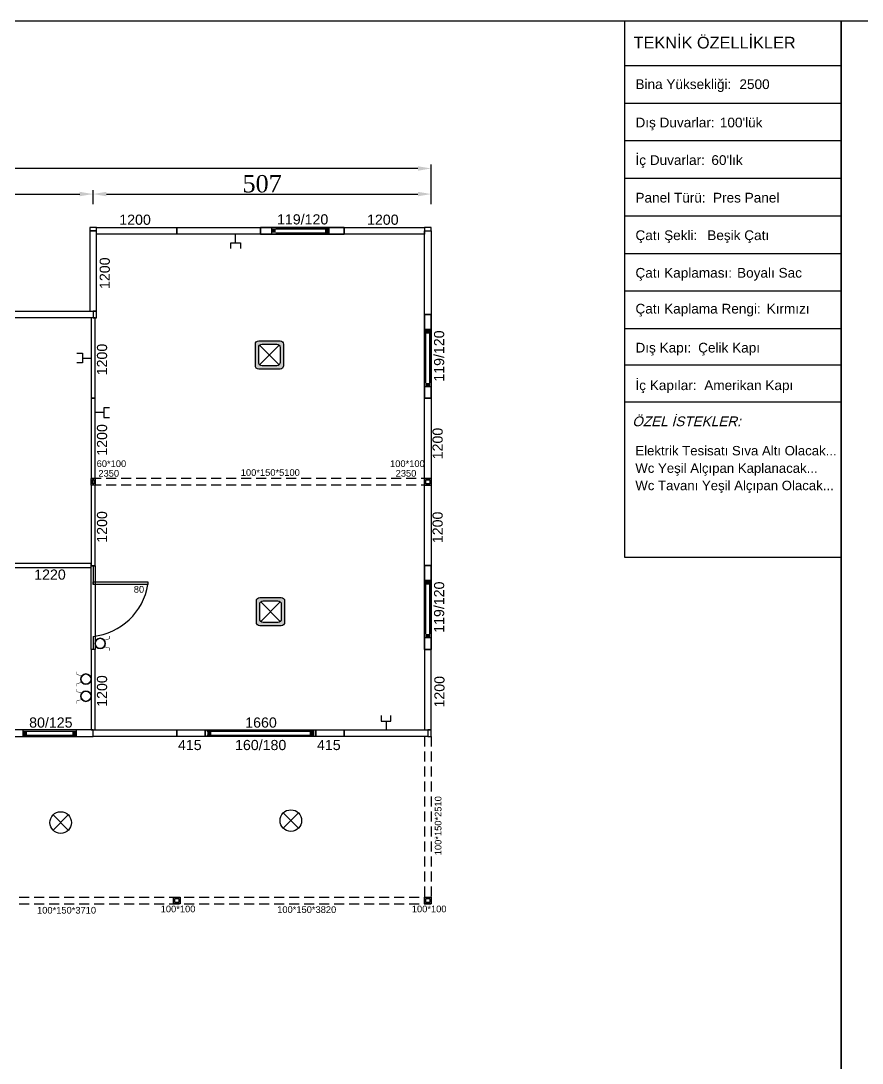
# Model space of a CAD drawing. Header units: millimetres. Extents: x 201962 to 221859, y -224854 to -197588.
# Drawn here: x 208693 to 209954, y -204942 to -203379 of the extents above; entities that cross this region are included whole.
import ezdxf

# ---------------------------------------------------------------- set-up
doc = ezdxf.new("R2010")
doc.units = ezdxf.units.MM
doc.header["$MEASUREMENT"] = 0
doc.linetypes.add('DASHED', pattern=[0.75, 0.5, -0.25])
for name, color, linetype in [('1', 250, 'Continuous'), ('Block1', 255, 'Continuous'), ('DUVAR', 7, 'Continuous'), ('KAPI-PEN', 3, 'Continuous'), ('OLCU', 2, 'Continuous'), ('PANO', 11, 'Continuous'), ('TEFRIS', 4, 'Continuous')]:
    doc.layers.add(name, color=color, linetype=linetype)
doc.styles.add('133', font='times.ttf')
doc.styles.get("Standard").update_dxf_attribs({"font": 'arial.ttf'})
doc.styles.add('YZ', font='arial.ttf', dxfattribs={"oblique": 15})
doc.dimstyles.new('MAKAS', dxfattribs={"dimscale": 20, "dimtxt": 1.3, "dimasz": 1, "dimexe": 0.3, "dimexo": 0.3, "dimgap": 0.1, "dimtad": 1, "dimrnd": 1, "dimzin": 12, "dimdsep": 46, "dimlunit": 6, "dimtxsty": '133', "dimcen": 0.8, "dimdle": 0.0005, "dimclrd": 4, "dimclre": 6, "dimclrt": 2, "dimazin": 3, "dimtfac": 1, "dimtmove": 0, "dimatfit": 2, "dimldrblk": 'DOTSMALL', "dimfxl": 0, "dimtolj": 1, "dimtzin": 0, "dimarcsym": 0})

# ---------------------------------------------------------------- blocks, each defined once
blk = doc.blocks.new('110')
blk.add_lwpolyline([(74265.2, -40100.5), (74265.2, -40226), (74275.2, -40226), (74275.2, -40100.5)], close=True)
blk = doc.blocks.new('ehr')
at = {"layer": 'PANO', "color": 1}
for p, q in [((-20063, -6682.3), (-19983, -6682.3)), ((-20063, -6688.3), (-19983, -6688.3))]:
    blk.add_line(p, q, dxfattribs=at)
for points in [[(-20069, -6690.3), (-20069, -6680.3)], [(-19983, -6690.3), (-19983, -6680.3)]]:
    blk.add_lwpolyline(points, dxfattribs=at)
for points in [[(-20069, -6688.3), (-20063, -6688.3), (-20069, -6682.3), (-20063, -6682.3)], [(-19983, -6688.3), (-19989, -6688.3), (-19983, -6682.3), (-19989, -6682.3)]]:
    blk.add_solid(points, dxfattribs=at)
blk = doc.blocks.new('jyt')
at = {"layer": 'PANO', "color": 1}
for p, q in [((-19934.2, -6827.4), (-19934.2, -6747.4)), ((-19928.2, -6827.4), (-19928.2, -6747.4))]:
    blk.add_line(p, q, dxfattribs=at)
for points in [[(-19926.2, -6747.4), (-19936.2, -6747.4)], [(-19926.2, -6833.4), (-19936.2, -6833.4)]]:
    blk.add_lwpolyline(points, dxfattribs=at)
for points in [[(-19928.2, -6747.4), (-19928.2, -6753.4), (-19934.2, -6747.4), (-19934.2, -6753.4)], [(-19928.2, -6833.4), (-19928.2, -6827.4), (-19934.2, -6833.4), (-19934.2, -6827.4)]]:
    blk.add_solid(points, dxfattribs=at)
blk = doc.blocks.new('eh')
at = {"layer": 'PANO', "color": 1}
for p, q in [((-19606.1, -6682), (-19526.1, -6682)), ((-19606.1, -6688), (-19526.1, -6688))]:
    blk.add_line(p, q, dxfattribs=at)
for points in [[(-19606.1, -6690), (-19606.1, -6680)], [(-19526.1, -6690), (-19526.1, -6680)]]:
    blk.add_lwpolyline(points, dxfattribs=at)
for points in [[(-19606.1, -6688), (-19600.1, -6688), (-19606.1, -6682), (-19600.1, -6682)], [(-19526.1, -6688), (-19532.1, -6688), (-19526.1, -6682), (-19532.1, -6682)]]:
    blk.add_solid(points, dxfattribs=at)
blk = doc.blocks.new('gfj')
at = {"layer": 'Block1', "color": 1}
for p, q in [((-3418.2, -20535), (-3418.2, -20533)), ((-3418.2, -20541), (-3418.2, -20543))]:
    blk.add_line(p, q, dxfattribs=at)
at = {"layer": 'PANO', "color": 1}
for p, q in [((-3418.2, -20535), (-3258.7, -20535)), ((-3418.2, -20541), (-3258.7, -20541))]:
    blk.add_line(p, q, dxfattribs=at)
blk.add_lwpolyline([(-3258.7, -20543), (-3258.7, -20533)], dxfattribs=at)
for points in [[(-3418.2, -20541), (-3412.2, -20541), (-3418.2, -20535), (-3412.2, -20535)], [(-3258.7, -20541), (-3264.7, -20541), (-3258.7, -20535), (-3264.7, -20535)]]:
    blk.add_solid(points, dxfattribs=at)
blk = doc.blocks.new('KAPI')
for points in [[(68907.3, -39991.1), (68907.3, -40116.6), (68913.3, -40116.6), (68913.3, -39991.1)], [(68907.3, -39991.1), (68907.3, -40116.6), (68913.3, -40116.6), (68913.3, -39991.1)], [(68913.3, -40116.6), (68913.3, -39991.1), (68907.3, -39991.1), (68907.3, -40116.6)]]:
    blk.add_lwpolyline(points, close=True)
at = {"layer": 'KAPI-PEN'}
for points in [[(68910.3, -39991.1), (68910.3, -40019.1)], [(68910.3, -40097.1), (68910.3, -40116.6)]]:
    blk.add_lwpolyline(points, dxfattribs=at)
blk.add_lwpolyline([(68910.3, -40097.1, -0.341049), (68828.3, -40019.1), (68910.3, -40019.1), (68910.3, -40015.1), (68828.3, -40015.1), (68828.3, -40019.1)], format="xyb", dxfattribs=at)
blk = doc.blocks.new('GLOP')
at = {"layer": 'DUVAR', "color": 1}
for p, q in [((11.4, -11.4), (-11.4, 11.4)), ((11.4, 11.4), (-11.4, -11.4))]:
    blk.add_line(p, q, dxfattribs=at)
blk.add_circle((0, 0), 16.2, dxfattribs=at)
blk = doc.blocks.new('ANAHTAR')
at = {"layer": 'OLCU', "color": 20, "const_width": 0.735}
blk.add_lwpolyline([(-6.1, -4.9), (-13.8, -6.9), (-13.8, -11)], dxfattribs=at)
at = {"layer": 'OLCU', "color": 20}
blk.add_circle((0, 0), 7.67, dxfattribs=at)
blk = doc.blocks.new('TELPRIZ')
at = {"layer": 'DUVAR', "color": 1}
for p, q in [((-7.2, 21.4), (-7.2, 13.1)), ((7.2, 13.1), (7.2, 21.4)), ((-7.2, 13.1), (7.2, 13.1)), ((0, 13.1), (0, 0))]:
    blk.add_line(p, q, dxfattribs=at)
blk = doc.blocks.new('*D10189')
at = {"layer": 'Defpoints', "color": 0}
for p in [(208801, -203638.8), (208487.3, -203660), (208801, -203660)]:
    blk.add_point(p, dxfattribs=at)
at = {"layer": 'DUVAR', "color": 6, "lineweight": -2}
for p, q in [((208487.3, -203654), (208487.3, -203632.8)), ((208801, -203654), (208801, -203632.8))]:
    blk.add_line(p, q, dxfattribs=at)
at = {"layer": 'DUVAR', "color": 4, "lineweight": -2}
blk.add_line((208507.3, -203638.8), (208781, -203638.8), dxfattribs=at)
at = {"layer": 'DUVAR', "color": 4}
for points in [[(208507.3, -203635.4), (208507.3, -203642.1), (208487.3, -203638.8)], [(208781, -203642.1), (208781, -203635.4), (208801, -203638.8)]]:
    blk.add_solid(points, dxfattribs=at)
at = {"layer": 'DUVAR', "color": 2, "insert": (208644.1, -203623.6), "char_height": 26, "attachment_point": 5, "style": '133'}
blk.add_mtext('\\A1;314', dxfattribs=at)
blk = doc.blocks.new('_DotSmall')
at = {"color": 0, "linetype": 'ByBlock', "const_width": 0.5}
blk.add_lwpolyline([(-0.0625, 0, 1), (0.0625, 0, 1)], format="xyb", close=True, dxfattribs=at)
blk = doc.blocks.new('*D10190')
at = {"layer": 'Defpoints', "color": 0}
for p in [(209308, -203638.8), (208801, -203660), (209308, -203660)]:
    blk.add_point(p, dxfattribs=at)
at = {"layer": 'DUVAR', "color": 6, "lineweight": -2}
for p, q in [((208801, -203654), (208801, -203632.8)), ((209308, -203654), (209308, -203632.8))]:
    blk.add_line(p, q, dxfattribs=at)
at = {"layer": 'DUVAR', "color": 4, "lineweight": -2}
blk.add_line((208821, -203638.8), (209288, -203638.8), dxfattribs=at)
at = {"layer": 'DUVAR', "color": 4}
for points in [[(208821, -203635.4), (208821, -203642.1), (208801, -203638.8)], [(209288, -203642.1), (209288, -203635.4), (209308, -203638.8)]]:
    blk.add_solid(points, dxfattribs=at)
at = {"layer": 'DUVAR', "color": 2, "insert": (209054.5, -203623.5), "char_height": 26, "attachment_point": 5, "style": '133'}
blk.add_mtext('\\A1;507', dxfattribs=at)
blk = doc.blocks.new('*D10191')
at = {"layer": 'Defpoints', "color": 0}
for p in [(207666.5, -203600.4), (207666.5, -203638.8), (209308, -203638.8)]:
    blk.add_point(p, dxfattribs=at)
at = {"layer": 'DUVAR', "color": 6, "lineweight": -2}
for p, q in [((207666.5, -203632.8), (207666.5, -203594.4)), ((209308, -203632.8), (209308, -203594.4))]:
    blk.add_line(p, q, dxfattribs=at)
at = {"layer": 'DUVAR', "color": 4, "lineweight": -2}
blk.add_line((209288, -203600.4), (207686.5, -203600.4), dxfattribs=at)
at = {"layer": 'DUVAR', "color": 4}
for points in [[(207686.5, -203597.1), (207686.5, -203603.8), (207666.5, -203600.4)], [(209288, -203603.8), (209288, -203597.1), (209308, -203600.4)]]:
    blk.add_solid(points, dxfattribs=at)
at = {"layer": 'DUVAR', "color": 2, "insert": (208487.3, -203585.2), "char_height": 26, "attachment_point": 5, "style": '133'}
blk.add_mtext('\\A1;1.642', dxfattribs=at)

msp = doc.modelspace()

# ---------------------------------------------------------------- hatches: boundary and pattern name
at = {"layer": 'Block1'}
h = msp.add_hatch(color=0, dxfattribs=at)
edge = h.paths.add_edge_path()
edge.add_line((209049.312, -203858.722), (209081.672, -203858.722))
edge.add_arc((209081.672, -203863.722), 5, 0, 90, ccw=False)
edge.add_line((209086.672, -203863.722), (209086.672, -203896.082))
edge.add_arc((209081.672, -203896.082), 5, 270, 360, ccw=False)
edge.add_line((209081.672, -203901.082), (209049.312, -203901.082))
edge.add_arc((209049.312, -203896.082), 5, 180, 270, ccw=False)
edge.add_line((209044.312, -203896.082), (209044.312, -203863.722))
edge.add_arc((209049.312, -203863.722), 5, 90, 180, ccw=False)
edge = h.paths.add_edge_path(flags=16)
edge.add_line((209054.312, -203863.722), (209076.672, -203863.722))
edge.add_arc((209076.672, -203868.722), 5, 0, 90, ccw=False)
edge.add_line((209081.672, -203868.722), (209081.672, -203891.082))
edge.add_arc((209076.672, -203891.082), 5, 270, 360, ccw=False)
edge.add_line((209076.672, -203896.082), (209054.312, -203896.082))
edge.add_arc((209054.312, -203891.082), 5, 180, 270, ccw=False)
edge.add_line((209049.312, -203891.082), (209049.312, -203868.722))
edge.add_arc((209054.312, -203868.722), 5, 90, 180, ccw=False)
h = msp.add_hatch(color=0, dxfattribs=at)
edge = h.paths.add_edge_path()
edge.add_line((209050.876, -204243.531), (209083.236, -204243.531))
edge.add_arc((209083.236, -204248.531), 5, 0, 90, ccw=False)
edge.add_line((209088.236, -204248.531), (209088.236, -204280.891))
edge.add_arc((209083.236, -204280.891), 5, 270, 360, ccw=False)
edge.add_line((209083.236, -204285.891), (209050.876, -204285.891))
edge.add_arc((209050.876, -204280.891), 5, 180, 270, ccw=False)
edge.add_line((209045.876, -204280.891), (209045.876, -204248.531))
edge.add_arc((209050.876, -204248.531), 5, 90, 180, ccw=False)
edge = h.paths.add_edge_path(flags=16)
edge.add_line((209055.876, -204248.531), (209078.236, -204248.531))
edge.add_arc((209078.236, -204253.531), 5, 0, 90, ccw=False)
edge.add_line((209083.236, -204253.531), (209083.236, -204275.891))
edge.add_arc((209078.236, -204275.891), 5, 270, 360, ccw=False)
edge.add_line((209078.236, -204280.891), (209055.876, -204280.891))
edge.add_arc((209055.876, -204275.891), 5, 180, 270, ccw=False)
edge.add_line((209050.876, -204275.891), (209050.876, -204253.531))
edge.add_arc((209055.876, -204253.531), 5, 90, 180, ccw=False)

# ---------------------------------------------------------------- linework, layer by layer
at = {"color": 2}
for points in [[(209922.706, -205139.197), (207328.366, -205139.197), (207328.366, -203379.081), (209922.706, -203379.081)], [(209922.706, -203379.081), (220819.065, -203379.081), (220819.065, -210537.41), (209922.706, -210537.41)]]:
    msp.add_lwpolyline(points, close=True, dxfattribs=at)
at = {"elevation": -4.5}
for points in [[(208806.004, -203814.412), (208806.004, -203693.912), (208796.004, -203693.912), (208796.004, -203814.412)], [(208806.004, -203688.912), (208926.504, -203688.912), (208926.504, -203698.912), (208806.004, -203698.912)], [(209052.004, -203688.912), (209177.504, -203688.912), (209177.504, -203698.912), (209052.004, -203698.912)], [(209052.004, -203688.912), (209177.504, -203688.912), (209177.504, -203698.912), (209052.004, -203698.912)], [(209052.004, -203688.912), (209177.504, -203688.912), (209177.504, -203698.912), (209052.004, -203698.912)], [(209052.004, -203698.912), (209177.504, -203698.912), (209177.504, -203688.912), (209052.004, -203688.912)], [(209177.504, -203688.912), (209298.004, -203688.912), (209298.004, -203698.912), (209177.504, -203698.912)], [(209298.004, -203944.912), (209298.004, -203819.412), (209308.004, -203819.412), (209308.004, -203944.912)], [(209298.004, -203944.912), (209298.004, -203819.412), (209308.004, -203819.412), (209308.004, -203944.912)], [(209298.004, -203944.912), (209298.004, -203819.412), (209308.004, -203819.412), (209308.004, -203944.912)], [(209308.004, -203944.912), (209308.004, -203819.412), (209298.004, -203819.412), (209298.004, -203944.912)], [(208798.004, -203824.412), (208798.004, -203944.912), (208804.004, -203944.912), (208804.004, -203824.412)], [(208798.004, -203944.912), (208798.004, -204065.412), (208804.004, -204065.412), (208804.004, -203944.912)], [(209298.004, -204065.412), (209298.004, -203944.912), (209308.004, -203944.912), (209308.004, -204065.412)], [(208798.004, -204075.412), (208798.004, -204195.912), (208804.004, -204195.912), (208804.004, -204075.412)], [(209298.004, -204195.912), (209298.004, -204075.412), (209308.004, -204075.412), (209308.004, -204195.912)], [(208675.504, -204198.912), (208798.004, -204198.912), (208798.004, -204192.912), (208675.504, -204192.912)], [(209298.004, -204321.412), (209298.004, -204195.912), (209308.004, -204195.912), (209308.004, -204321.412)], [(209298.004, -204321.412), (209298.004, -204195.912), (209308.004, -204195.912), (209308.004, -204321.412)], [(209298.004, -204321.412), (209298.004, -204195.912), (209308.004, -204195.912), (209308.004, -204321.412)], [(209308.004, -204321.412), (209308.004, -204195.912), (209298.004, -204195.912), (209298.004, -204321.412)], [(208798.004, -204321.412), (208798.004, -204441.912), (208804.004, -204441.912), (208804.004, -204321.412)], [(209308.004, -204441.912), (209308.004, -204321.412), (209298.004, -204321.412), (209298.004, -204441.912)], [(208675.504, -204451.912), (208801.004, -204451.912), (208801.004, -204441.912), (208675.504, -204441.912)], [(208926.504, -204441.912), (208969.004, -204441.912), (208969.004, -204451.912), (208926.504, -204451.912)], [(209135.004, -204451.912), (208969.004, -204451.912), (208969.004, -204441.912), (209135.004, -204441.912)], [(209135.004, -204441.912), (209177.504, -204441.912), (209177.504, -204451.912), (209135.004, -204451.912)]]:
    msp.add_lwpolyline(points, close=True, dxfattribs=at)
at = {"layer": 'Block1', "color": 1}
for p, q in [((209598.498, -203446.053), (209922.706, -203446.053)), ((209598.498, -203502.384), (209922.706, -203502.384)), ((209598.498, -203558.716), (209922.706, -203558.716)), ((209598.498, -203615.047), (209922.706, -203615.047)), ((209598.498, -203671.379), (209922.706, -203671.379)), ((209598.498, -203727.71), (209922.706, -203727.71)), ((209598.498, -203784.042), (209922.706, -203784.042)), ((209598.498, -203840.373), (209922.706, -203840.373)), ((209080.207, -203865.186), (209050.776, -203894.617)), ((209050.776, -203865.186), (209080.207, -203894.617)), ((209598.498, -203894.727), (209922.706, -203894.727)), ((209598.498, -203950.445), (209922.706, -203950.445)), ((209081.772, -204249.996), (209052.341, -204279.427)), ((209052.341, -204249.996), (209081.772, -204279.427))]:
    msp.add_line(p, q, dxfattribs=at)
at = {"layer": 'Block1', "color": 1, "linetype": 'DASHED', "ltscale": 30}
for p, q in [((209308.004, -204065.412, -4.5), (208798.004, -204065.412, -4.5)), ((209308.004, -204075.412, -4.5), (208798.004, -204075.412, -4.5)), ((209298.004, -204451.912, -4.5), (209298.004, -204702.912, -4.5)), ((209308.004, -204451.912, -4.5), (209308.004, -204702.912, -4.5)), ((208555.004, -204692.912, -4.5), (209308.004, -204692.912, -4.5)), ((208555.004, -204702.912, -4.5), (209308.004, -204702.912, -4.5))]:
    msp.add_line(p, q, dxfattribs=at)
at = {"layer": 'Block1', "color": 1}
msp.add_lwpolyline([(209598.498, -203379.081), (209922.706, -203379.081), (209922.706, -204183.617), (209598.498, -204183.617)], close=True, dxfattribs=at)
at = {"layer": 'Block1', "color": 0}
for points in [[(209049.312, -203858.722), (209081.672, -203858.722, -0.41421356), (209086.672, -203863.722), (209086.672, -203896.082, -0.41421356), (209081.672, -203901.082), (209049.312, -203901.082, -0.41421356), (209044.312, -203896.082), (209044.312, -203863.722, -0.41421356)], [(209054.312, -203863.722), (209076.672, -203863.722, -0.41421356), (209081.672, -203868.722), (209081.672, -203891.082, -0.41421356), (209076.672, -203896.082), (209054.312, -203896.082, -0.41421356), (209049.312, -203891.082), (209049.312, -203868.722, -0.41421356)], [(209050.876, -204243.531), (209083.236, -204243.531, -0.41421356), (209088.236, -204248.531), (209088.236, -204280.891, -0.41421356), (209083.236, -204285.891), (209050.876, -204285.891, -0.41421356), (209045.876, -204280.891), (209045.876, -204248.531, -0.41421356)], [(209055.876, -204248.531), (209078.236, -204248.531, -0.41421356), (209083.236, -204253.531), (209083.236, -204275.891, -0.41421356), (209078.236, -204280.891), (209055.876, -204280.891, -0.41421356), (209050.876, -204275.891), (209050.876, -204253.531, -0.41421356)]]:
    msp.add_lwpolyline(points, format="xyb", close=True, dxfattribs=at)
at = {"layer": 'Block1', "color": 1, "linetype": 'DASHED', "ltscale": 30, "elevation": -4.5}
for points in [[(208921.504, -204692.912), (208931.504, -204692.912), (208931.504, -204702.912), (208921.504, -204702.912), (208921.504, -204692.912)], [(209298.004, -204692.912), (209308.004, -204692.912), (209308.004, -204702.912), (209298.004, -204702.912), (209298.004, -204692.912)]]:
    msp.add_lwpolyline(points, dxfattribs=at)
for points in [[(208923.504, -204694.912), (208929.504, -204694.912), (208929.504, -204700.912), (208923.504, -204700.912)], [(209300.004, -204694.912), (209306.004, -204694.912), (209306.004, -204700.912), (209300.004, -204700.912)]]:
    msp.add_lwpolyline(points, close=True, dxfattribs=at)
at = {"layer": 'DUVAR', "color": 1, "elevation": -4.5}
for points in [[(208796.004, -203693.912), (208806.004, -203693.912), (208806.004, -203688.912), (208796.004, -203688.912)], [(209298.004, -203693.912), (209308.004, -203693.912), (209308.004, -203688.912), (209298.004, -203688.912)], [(208806.004, -203814.412), (208801.004, -203814.412), (208801.004, -203824.412), (208806.004, -203824.412)], [(208798.004, -204065.412), (208804.004, -204065.412), (208804.004, -204075.412), (208798.004, -204075.412)], [(208800.004, -204067.412), (208802.004, -204067.412), (208802.004, -204073.412), (208800.004, -204073.412)], [(209300.004, -204067.412), (209306.004, -204067.412), (209306.004, -204073.412), (209300.004, -204073.412)], [(209308.004, -204441.912), (209303.004, -204441.912), (209303.004, -204451.912), (209308.004, -204451.912)]]:
    msp.add_lwpolyline(points, close=True, dxfattribs=at)
msp.add_lwpolyline([(209298.004, -204065.412), (209308.004, -204065.412), (209308.004, -204075.412), (209298.004, -204075.412), (209298.004, -204065.412)], dxfattribs=at)

# ---------------------------------------------------------------- block references
at = {"xscale": -1}
for p, rotation in [((168826.002, -129423.681, -4.5), 89.99999999999993), ((135032.772, -243919.914, -4.5), 180), ((168575.002, -129549.181, -4.5), 89.99999999999994), ((168700.502, -130176.681, -4.5), 89.99999999999993), ((169077.002, -130176.681, -4.5), 89.9999999999999)]:
    msp.add_blockref('110', p, dxfattribs=dict(at, rotation=rotation))
msp.add_blockref('KAPI', (277711.336, -164204.837, -4.5), dxfattribs=at)
at = {"layer": 'Block1', "color": 0}
for name, p in [('ehr', (229138.006, -197008.605, -4.5)), ('jyt', (229234.158, -197094.451, -4.5)), ('jyt', (229234.158, -197470.951, -4.5)), ('eh', (228302.129, -197761.864, -4.5))]:
    msp.add_blockref(name, p, dxfattribs=at)
at = {"layer": 'Block1', "color": 1}
msp.add_blockref('gfj', (212390.497, -183908.956, -4.5), dxfattribs=at)
at = {"layer": 'TEFRIS', "lineweight": 25, "xscale": -1}
for name, p, rotation in [('TELPRIZ', (209014.709, -203698.912, -4.5), 180), ('TELPRIZ', (208798.004, -203884.662, -4.5), 89.99999999999997), ('ANAHTAR', (208790.335, -204365.998, -4.5), 180), ('ANAHTAR', (208790.335, -204391.717, -4.5), 180)]:
    msp.add_blockref(name, p, dxfattribs=dict(at, rotation=rotation))
at = {"layer": 'TEFRIS', "lineweight": 25}
for name, p, rotation in [('TELPRIZ', (208804.004, -203966.422, -4.5), 270), ('ANAHTAR', (208811.672, -204312.521, -4.5), 180)]:
    msp.add_blockref(name, p, dxfattribs=dict(at, rotation=rotation))
at = {"layer": 'TEFRIS', "lineweight": 25, "xscale": -1}
msp.add_blockref('ANAHTAR', (208811.672, -204312.521, -4.5), dxfattribs=at)
at = {"layer": 'TEFRIS', "lineweight": 25}
for name, p in [('ANAHTAR', (208790.335, -204365.998, -4.5)), ('ANAHTAR', (208790.335, -204391.717, -4.5)), ('TELPRIZ', (209240.254, -204441.912, -4.5)), ('GLOP', (208752.462, -204581.05)), ('GLOP', (209097.578, -204578.117))]:
    msp.add_blockref(name, p, dxfattribs=at)

# ---------------------------------------------------------------- texts
at = {"layer": '1', "color": 4, "lineweight": 25}
msp.add_text('TEKNİK ÖZELLİKLER', height=17.48993, dxfattribs=at).set_placement((209611.463, -203420.509))
at = {"layer": '1', "color": 0, "lineweight": 25}
for s, height, p in [('Bina Yüksekliği:', 14.57494, (209614.277, -203481.346)), ('2500', 14.5749, (209770.162, -203481.346)), ('Dış Duvarlar:  ', 14.57494, (209614.277, -203538.791)), ('Dış Duvarlar:  ', 14.57494, (209614.277, -203538.791)), ("100'lük", 14.5749, (209740.808, -203538.791)), ('İç Duvarlar:  ', 14.57494, (209614.277, -203595.122)), ("60'lık", 14.5749, (209728.155, -203595.122)), ('Panel Türü: ', 14.57494, (209614.277, -203651.454)), ('Pres Panel', 14.5749, (209730.549, -203651.454)), ('1200', 15.2174, (208840.323, -203684.813, -4.5)), ('119/120', 15.2174, (209076.841, -203684.3, -4.5)), ('1200', 15.2174, (209211.823, -203684.813, -4.5)), ('Çatı Şekli:  ', 14.57494, (209614.277, -203707.785)), ('Beşik Çatı', 14.5749, (209722, -203707.785)), ('Çatı Kaplaması:  ', 14.57494, (209614.277, -203764.117)), ('Boyalı Sac', 14.5749, (209766.624, -203764.117)), ('Çatı Kaplama Rengi:  ', 14.57494, (209614.277, -203817.874)), ('Kırmızı', 14.5749, (209810.965, -203817.874)), ('Dış Kapı:  ', 14.57494, (209614.277, -203876.353)), ('Çelik Kapı', 14.5749, (209708.31, -203876.353)), ('İç Kapılar:  ', 14.57494, (209614.277, -203932.685)), ('Amerikan Kapı', 14.57494, (209717.417, -203932.685)), ('Elektrik Tesisatı Sıva Altı Olacak...', 14.13769, (209614.133, -204030.573)), ('Wc Yeşil Alçıpan Kaplanacak...', 14.13769, (209614.133, -204056.753)), ('Wc Tavanı Yeşil Alçıpan Olacak...', 14.13769, (209614.133, -204082.729)), ('1220', 15.2174, (208712.754, -204216.898, -4.5)), ('80/125', 15.2174, (208705.181, -204438.73, -4.5)), ('1660', 15.2174, (209029.193, -204438.716, -4.5)), ('415', 15.2174, (208928.314, -204472.408, -4.5)), ('160/180', 15.2174, (209013.917, -204472.408, -4.5)), ('415', 15.2174, (209136.814, -204472.408, -4.5))]:
    msp.add_text(s, height=height, dxfattribs=at).set_placement(p)
for s, p in [('1200', (208826.113, -203781.101, -4.5)), ('119/120', (209327.451, -203920.075, -4.5)), ('1200', (208822.02, -203910.515, -4.5)), ('1200', (208822.02, -204031.015, -4.5)), ('1200', (209325.214, -204036.478, -4.5)), ('1200', (208822.02, -204161.515, -4.5)), ('1200', (209325.214, -204162.17, -4.5)), ('119/120', (209327.451, -204296.575, -4.5)), ('1200', (208822.02, -204407.515, -4.5)), ('1200', (209327.948, -204408.601, -4.5))]:
    msp.add_text(s, height=15.2174, rotation=90, dxfattribs=at).set_placement(p)
at = {"layer": '1', "color": 0, "lineweight": 25, "style": 'YZ', "oblique": 15}
msp.add_text('ÖZEL İSTEKLER:', height=14.57494, dxfattribs=at).set_placement((209609.472, -203986.826))
at = {"layer": 'Block1', "color": 0, "linetype": 'Continuous'}
msp.add_text('80', height=10, dxfattribs=at).set_placement((208862.019, -204236.414, -4.5))
at = {"layer": 'Block1', "linetype": 'Continuous', "char_height": 10, "width": 30.9087, "attachment_point": 1}
for s, insert in [('{\\C0;60*100}', (208806.406, -204038.049)), ('{\\C0;100*100}', (209246.28, -204038.049)), ('{\\C0;2350}', (208808.941, -204052.48)), ('{\\C0;100*150*5100}', (209022.476, -204051.289)), ('{\\C0;2350}', (209254.665, -204052.48)), ('{\\C0;100*150*3710}', (208716.959, -204707.522)), ('{\\C0;100*100}', (208902.414, -204705.56)), ('{\\C0;100*150*3820}', (209077.074, -204706.564)), ('{\\C0;100*100}', (209278.914, -204705.56))]:
    msp.add_mtext(s, dxfattribs=dict(at, insert=insert))
at = {"layer": 'Block1', "linetype": 'Continuous', "insert": (209313.395, -204630.047), "char_height": 10, "width": 30.9087, "attachment_point": 1, "rotation": 90}
msp.add_mtext('{\\C0;100*150*2510}', dxfattribs=at)

# ---------------------------------------------------------------- dimensions: what is measured, and where the dimension line sits
at = {"layer": 'DUVAR', "color": 1}
for p1, p2, distance, picture, middle in [((209308.004, -203638.764), (207666.504, -203638.764), -38.338, '*D10191', (208487.254, -203585.192)), ((208801.004, -203660.01), (209308.004, -203660.01), 21.246, '*D10190', (209054.504, -203623.53))]:
    dim = msp.add_aligned_dim(p1=p1, p2=p2, distance=distance, dimstyle='MAKAS', dxfattribs=at)
    dim.commit()
    dim.dimension.update_dxf_attribs({"geometry": picture, "text_midpoint": middle})
dim = msp.add_linear_dim(base=(208801.004, -203638.764), p1=(208487.254, -203660.01), p2=(208801.004, -203660.01), dimstyle='MAKAS', dxfattribs=at)
dim.commit()
dim.dimension.update_dxf_attribs({"geometry": '*D10189', "text_midpoint": (208644.129, -203623.569)})

doc.saveas('drawing.dxf')
